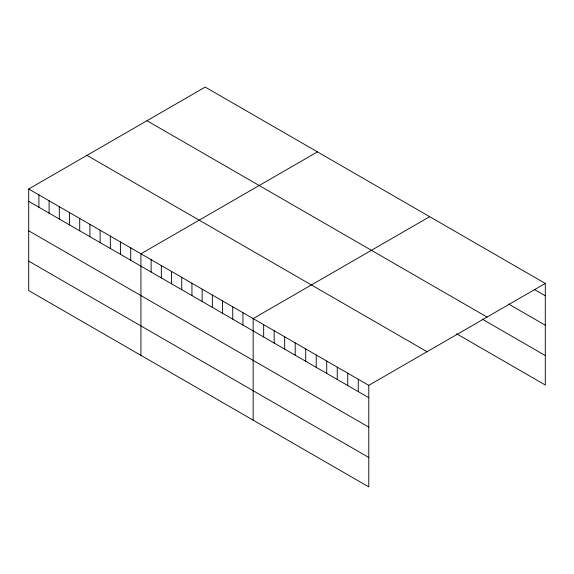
<?xml version="1.0" encoding="UTF-8"?>
<svg xmlns="http://www.w3.org/2000/svg" width="574" height="574" viewBox="0 0 574 574"><rect width="100%" height="100%" fill="white"/><g stroke="black" fill="none" stroke-linecap="round" stroke-linejoin="round"><path stroke-width="0.86" d="M28.7 188.997L368.781 385.348L368.781 486.91L28.7 290.566L28.7 188.997L205.219 87.09L545.3 283.434L545.3 385.003L456.703 333.846M317.444 151.88L140.924 253.794L140.924 355.363M429.675 216.678L253.156 318.584L253.156 420.154M368.781 385.348L545.3 283.434M534.789 289.705L545.3 295.775M508.507 303.976L545.3 325.221M146.966 120.719L487.046 317.063M482.232 319.144L545.3 355.557M86.954 155.367L427.034 351.711M28.7 201.345L368.781 397.689M28.7 230.784L368.781 427.128M28.7 261.12L368.781 457.471M358.269 379.278L358.269 391.619M347.758 373.208L347.758 385.549M337.247 367.138L337.247 379.479M326.735 361.068L326.735 373.409M316.224 354.997L316.224 367.346M305.712 348.935L305.712 361.276M295.201 342.865L295.201 355.206M284.69 336.794L284.69 349.136M274.178 330.724L274.178 343.065M263.667 324.654L263.667 336.995M242.953 312.694L242.953 325.042M232.75 306.803L232.75 319.151M222.547 300.919L222.547 313.261M212.344 295.029L212.344 307.37M202.141 289.138L202.141 301.479M191.938 283.247L191.938 295.588M181.736 277.357L181.736 289.698M171.533 271.466L171.533 283.807M161.33 265.575L161.33 277.916M151.127 259.685L151.127 272.026M130.728 247.903L130.728 260.244M120.526 242.013L120.526 254.354M110.323 236.122L110.323 248.463M100.12 230.231L100.12 242.572M89.917 224.341L89.917 236.682M79.714 218.45L79.714 230.791M69.511 212.559L69.511 224.9M59.309 206.669L59.309 219.01M49.106 200.778L49.106 213.119M38.903 194.887L38.903 207.236"/></g></svg>
